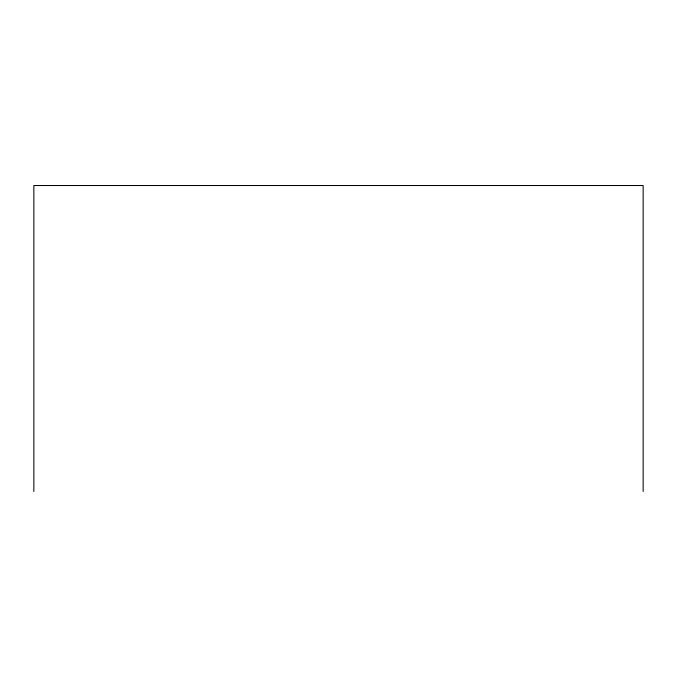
<?xml version="1.0" encoding="UTF-8"?>
<svg xmlns="http://www.w3.org/2000/svg" width="677" height="677" viewBox="0 0 677 677"><rect width="100%" height="100%" fill="white"/><g stroke="black" fill="none" stroke-linecap="round" stroke-linejoin="round"><path stroke-width="1.02" d="M643.15 491.477L643.15 185.523L33.85 185.523L33.85 491.477"/></g></svg>
